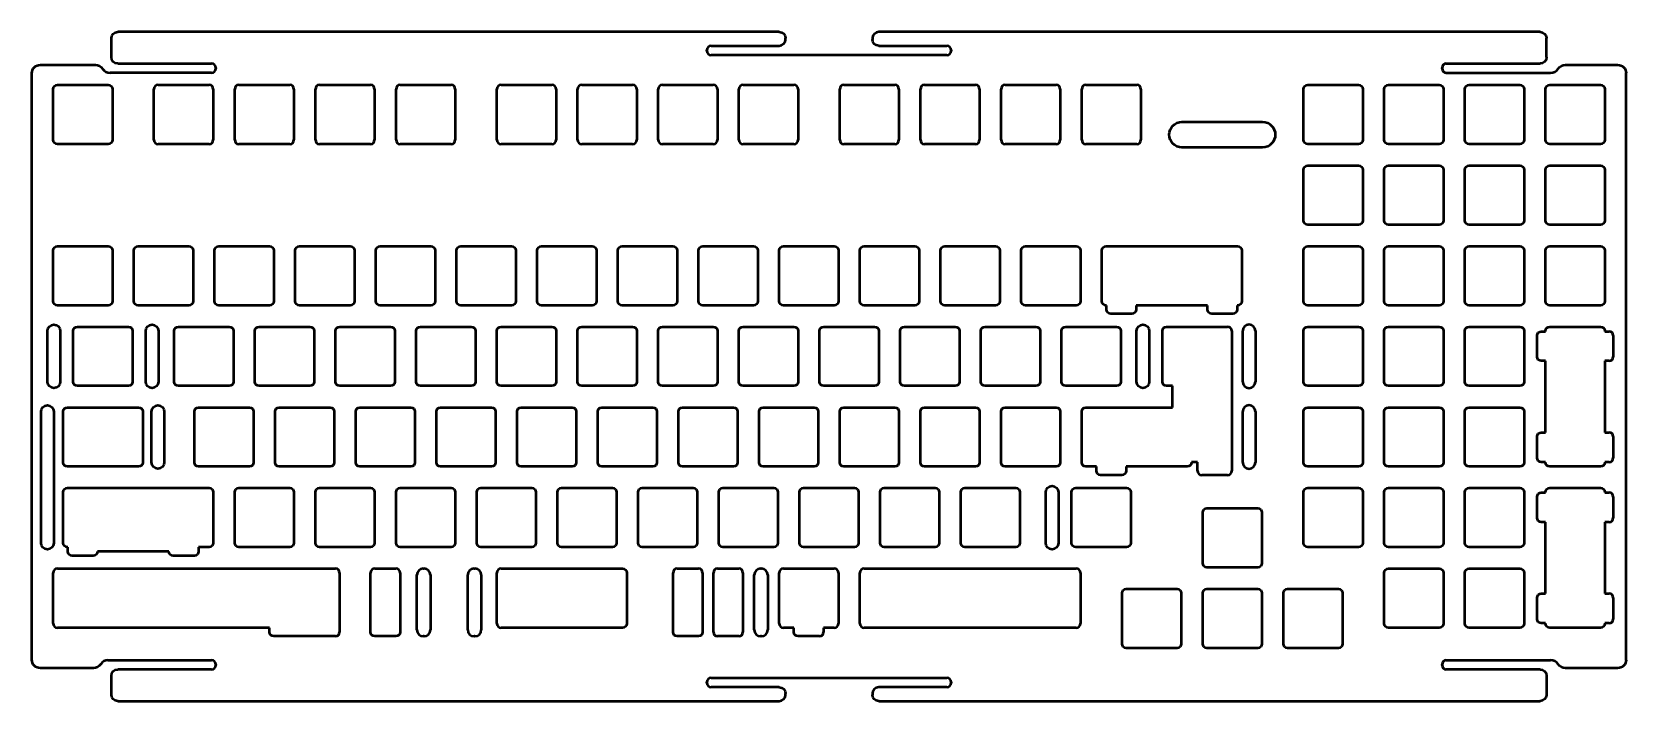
# Model space of a CAD drawing. Header units: millimetres. Extents: x 31 to 407, y 106 to 264.
import ezdxf

# ---------------------------------------------------------------- set-up
doc = ezdxf.new("R2010")
doc.units = ezdxf.units.MM
doc.header["$LTSCALE"] = 0.75
doc.layers.add('Visible', color=7, linetype='Continuous', lineweight=50)

msp = doc.modelspace()

# ---------------------------------------------------------------- linework, layer by layer
at = {"layer": 'Visible'}
for p, q in [((207.173928, 263.944979), (50.973677, 263.944979)), ((386.876935, 263.944979), (230.698519, 263.944979)), ((49.473677, 257.949979), (49.473677, 262.444979)), ((191.102256, 260.649941), (207.173928, 260.649941)), ((208.673928, 262.149941), (208.673928, 262.444979)), ((229.198519, 262.444979), (229.198519, 262.149941)), ((230.698519, 260.649941), (246.749764, 260.649941)), ((388.376935, 257.949979), (388.376935, 262.444979)), ((32.698412, 256.151921), (45.705782, 256.151921)), ((50.973677, 256.449979), (73.135112, 256.449979)), ((190.102256, 259.450013), (190.102256, 259.649941)), ((246.749764, 258.450013), (191.102256, 258.450013)), ((247.749764, 259.649941), (247.749764, 259.450013)), ((364.715908, 256.449979), (386.876935, 256.449979)), ((392.83531, 256.151921), (405.173436, 256.151921)), ((30.698412, 115.599952), (30.698412, 254.151921)), ((73.135112, 254.249979), (49.205041, 254.249979)), ((74.135112, 255.449979), (74.135112, 255.249979)), ((363.715908, 255.249979), (363.715908, 255.449979)), ((364.715908, 254.249979), (389.336052, 254.249979)), ((407.173436, 115.599952), (407.173436, 254.151921)), ((35.723086, 238.419975), (35.723086, 250.419975)), ((36.723086, 251.419975), (48.723086, 251.419975)), ((49.723086, 250.419975), (49.723086, 238.419975)), ((59.535586, 238.419975), (59.535586, 250.419975)), ((60.535586, 251.419975), (72.535586, 251.419975)), ((73.535586, 250.419975), (73.535586, 238.419975)), ((78.585586, 238.419975), (78.585586, 250.419975)), ((79.585586, 251.419975), (91.585586, 251.419975)), ((92.585586, 250.419975), (92.585586, 238.419975)), ((97.635586, 238.419975), (97.635586, 250.419975)), ((98.635586, 251.419975), (110.635586, 251.419975)), ((111.635586, 250.419975), (111.635586, 238.419975)), ((116.685586, 238.419975), (116.685586, 250.419975)), ((117.685586, 251.419975), (129.685586, 251.419975)), ((130.685586, 250.419975), (130.685586, 238.419975)), ((140.498086, 238.419975), (140.498086, 250.419975)), ((141.498086, 251.419975), (153.498086, 251.419975)), ((154.498086, 250.419975), (154.498086, 238.419975)), ((159.548086, 238.419975), (159.548086, 250.419975)), ((160.548086, 251.419975), (172.548086, 251.419975)), ((173.548086, 250.419975), (173.548086, 238.419975)), ((178.598086, 238.419975), (178.598086, 250.419975)), ((179.598086, 251.419975), (191.598086, 251.419975)), ((192.598086, 250.419975), (192.598086, 238.419975)), ((197.648086, 238.419975), (197.648086, 250.419975)), ((198.648086, 251.419975), (210.648086, 251.419975)), ((211.648086, 250.419975), (211.648086, 238.419975)), ((221.460586, 238.419975), (221.460586, 250.419975)), ((222.460586, 251.419975), (234.460586, 251.419975)), ((235.460586, 250.419975), (235.460586, 238.419975)), ((240.510586, 238.419975), (240.510586, 250.419975)), ((241.510586, 251.419975), (253.510586, 251.419975)), ((254.510586, 250.419975), (254.510586, 238.419975)), ((259.560586, 238.419975), (259.560586, 250.419975)), ((260.560586, 251.419975), (272.560586, 251.419975)), ((273.560586, 250.419975), (273.560586, 238.419975)), ((278.610586, 238.419975), (278.610586, 250.419975)), ((279.610586, 251.419975), (291.610586, 251.419975)), ((292.610586, 250.419975), (292.610586, 238.419975)), ((330.998086, 238.419975), (330.998086, 250.419975)), ((331.998086, 251.419975), (343.998086, 251.419975)), ((344.998086, 250.419975), (344.998086, 238.419975)), ((350.048086, 238.419975), (350.048086, 250.419975)), ((351.048086, 251.419975), (363.048086, 251.419975)), ((364.048086, 250.419975), (364.048086, 238.419975)), ((369.098086, 238.419975), (369.098086, 250.419975)), ((370.098086, 251.419975), (382.098086, 251.419975)), ((383.098086, 250.419975), (383.098086, 238.419975)), ((388.148086, 238.419975), (388.148086, 250.419975)), ((389.148086, 251.419975), (401.148086, 251.419975)), ((402.148086, 250.419975), (402.148086, 238.419975)), ((302.279586, 242.657375), (321.329586, 242.657375)), ((48.723086, 237.419975), (36.723086, 237.419975)), ((72.535586, 237.419975), (60.535586, 237.419975)), ((91.585586, 237.419975), (79.585586, 237.419975)), ((110.635586, 237.419975), (98.635586, 237.419975)), ((129.685586, 237.419975), (117.685586, 237.419975)), ((153.498086, 237.419975), (141.498086, 237.419975)), ((172.548086, 237.419975), (160.548086, 237.419975)), ((191.598086, 237.419975), (179.598086, 237.419975)), ((210.648086, 237.419975), (198.648086, 237.419975)), ((234.460586, 237.419975), (222.460586, 237.419975)), ((253.510586, 237.419975), (241.510586, 237.419975)), ((272.560586, 237.419975), (260.560586, 237.419975)), ((291.610586, 237.419975), (279.610586, 237.419975)), ((343.998086, 237.419975), (331.998086, 237.419975)), ((363.048086, 237.419975), (351.048086, 237.419975)), ((382.098086, 237.419975), (370.098086, 237.419975)), ((401.148086, 237.419975), (389.148086, 237.419975)), ((321.329586, 236.657375), (302.279586, 236.657375)), ((330.998086, 219.369975), (330.998086, 231.369975)), ((331.998086, 232.369975), (343.998086, 232.369975)), ((344.998086, 231.369975), (344.998086, 219.369975)), ((350.048086, 219.369975), (350.048086, 231.369975)), ((351.048086, 232.369975), (363.048086, 232.369975)), ((364.048086, 231.369975), (364.048086, 219.369975)), ((369.098086, 219.369975), (369.098086, 231.369975)), ((370.098086, 232.369975), (382.098086, 232.369975)), ((383.098086, 231.369975), (383.098086, 219.369975)), ((388.148086, 219.369975), (388.148086, 231.369975)), ((389.148086, 232.369975), (401.148086, 232.369975)), ((402.148086, 231.369975), (402.148086, 219.369975)), ((343.998086, 218.369975), (331.998086, 218.369975)), ((363.048086, 218.369975), (351.048086, 218.369975)), ((382.098086, 218.369975), (370.098086, 218.369975)), ((401.148086, 218.369975), (389.148086, 218.369975)), ((35.723086, 200.319975), (35.723086, 212.319975)), ((36.723086, 213.319975), (48.723086, 213.319975)), ((49.723086, 212.319975), (49.723086, 200.319975)), ((54.773086, 200.319975), (54.773086, 212.319975)), ((55.773086, 213.319975), (67.773086, 213.319975)), ((68.773086, 212.319975), (68.773086, 200.319975)), ((73.823086, 200.319975), (73.823086, 212.319975)), ((74.823086, 213.319975), (86.823086, 213.319975)), ((87.823086, 212.319975), (87.823086, 200.319975)), ((92.873086, 200.319975), (92.873086, 212.319975)), ((93.873086, 213.319975), (105.873086, 213.319975)), ((106.873086, 212.319975), (106.873086, 200.319975)), ((111.923086, 200.319975), (111.923086, 212.319975)), ((112.923086, 213.319975), (124.923086, 213.319975)), ((125.923086, 212.319975), (125.923086, 200.319975)), ((130.973086, 200.319975), (130.973086, 212.319975)), ((131.973086, 213.319975), (143.973086, 213.319975)), ((144.973086, 212.319975), (144.973086, 200.319975)), ((150.023086, 200.319975), (150.023086, 212.319975)), ((151.023086, 213.319975), (163.023086, 213.319975)), ((164.023086, 212.319975), (164.023086, 200.319975)), ((169.073086, 200.319975), (169.073086, 212.319975)), ((170.073086, 213.319975), (182.073086, 213.319975)), ((183.073086, 212.319975), (183.073086, 200.319975)), ((188.123086, 200.319975), (188.123086, 212.319975)), ((189.123086, 213.319975), (201.123086, 213.319975)), ((202.123086, 212.319975), (202.123086, 200.319975)), ((207.173086, 200.319975), (207.173086, 212.319975)), ((208.173086, 213.319975), (220.173086, 213.319975)), ((221.173086, 212.319975), (221.173086, 200.319975)), ((226.223086, 200.319975), (226.223086, 212.319975)), ((227.223086, 213.319975), (239.223086, 213.319975)), ((240.223086, 212.319975), (240.223086, 200.319975)), ((245.273086, 200.319975), (245.273086, 212.319975)), ((246.273086, 213.319975), (258.273086, 213.319975)), ((259.273086, 212.319975), (259.273086, 200.319975)), ((264.323086, 200.319975), (264.323086, 212.319975)), ((265.323086, 213.319975), (277.323086, 213.319975)), ((278.323086, 212.319975), (278.323086, 200.319975)), ((283.373086, 200.319975), (283.373086, 212.319975)), ((284.373086, 213.319975), (315.423086, 213.319975)), ((316.423086, 212.319975), (316.423086, 200.319975)), ((330.998086, 200.319975), (330.998086, 212.319975)), ((331.998086, 213.319975), (343.998086, 213.319975)), ((344.998086, 212.319975), (344.998086, 200.319975)), ((350.048086, 200.319975), (350.048086, 212.319975)), ((351.048086, 213.319975), (363.048086, 213.319975)), ((364.048086, 212.319975), (364.048086, 200.319975)), ((369.098086, 200.319975), (369.098086, 212.319975)), ((370.098086, 213.319975), (382.098086, 213.319975)), ((383.098086, 212.319975), (383.098086, 200.319975)), ((388.148086, 200.319975), (388.148086, 212.319975)), ((389.148086, 213.319975), (401.148086, 213.319975)), ((402.148086, 212.319975), (402.148086, 200.319975)), ((48.723086, 199.319975), (36.723086, 199.319975)), ((67.773086, 199.319975), (55.773086, 199.319975)), ((86.823086, 199.319975), (74.823086, 199.319975)), ((105.873086, 199.319975), (93.873086, 199.319975)), ((124.923086, 199.319975), (112.923086, 199.319975)), ((143.973086, 199.319975), (131.973086, 199.319975)), ((163.023086, 199.319975), (151.023086, 199.319975)), ((182.073086, 199.319975), (170.073086, 199.319975)), ((201.123086, 199.319975), (189.123086, 199.319975)), ((220.173086, 199.319975), (208.173086, 199.319975)), ((239.223086, 199.319975), (227.223086, 199.319975)), ((258.273086, 199.319975), (246.273086, 199.319975)), ((277.323086, 199.319975), (265.323086, 199.319975)), ((284.460086, 199.319975), (284.373086, 199.319975)), ((284.460086, 198.319975), (284.460086, 199.319975)), ((290.460086, 197.319975), (285.460086, 197.319975)), ((291.460086, 199.319975), (291.460086, 198.319975)), ((308.336086, 199.319975), (291.460086, 199.319975)), ((308.336086, 198.319975), (308.336086, 199.319975)), ((314.336086, 197.319975), (309.336086, 197.319975)), ((315.423086, 199.319975), (315.336086, 199.319975)), ((315.336086, 199.319975), (315.336086, 198.319975)), ((343.998086, 199.319975), (331.998086, 199.319975)), ((363.048086, 199.319975), (351.048086, 199.319975)), ((382.098086, 199.319975), (370.098086, 199.319975)), ((401.148086, 199.319975), (389.148086, 199.319975)), ((34.385586, 181.269975), (34.385586, 193.269975)), ((37.385586, 193.269975), (37.385586, 181.269975)), ((40.485586, 181.269975), (40.485586, 193.269975)), ((41.485586, 194.269975), (53.485586, 194.269975)), ((54.485586, 193.269975), (54.485586, 181.269975)), ((57.585586, 181.269975), (57.585586, 193.269975)), ((60.585586, 193.269975), (60.585586, 181.269975)), ((64.298086, 181.269975), (64.298086, 193.269975)), ((65.298086, 194.269975), (77.298086, 194.269975)), ((78.298086, 193.269975), (78.298086, 181.269975)), ((83.348086, 181.269975), (83.348086, 193.269975)), ((84.348086, 194.269975), (96.348086, 194.269975)), ((97.348086, 193.269975), (97.348086, 181.269975)), ((102.398086, 181.269975), (102.398086, 193.269975)), ((103.398086, 194.269975), (115.398086, 194.269975)), ((116.398086, 193.269975), (116.398086, 181.269975)), ((121.448086, 181.269975), (121.448086, 193.269975)), ((122.448086, 194.269975), (134.448086, 194.269975)), ((135.448086, 193.269975), (135.448086, 181.269975)), ((140.498086, 181.269975), (140.498086, 193.269975)), ((141.498086, 194.269975), (153.498086, 194.269975)), ((154.498086, 193.269975), (154.498086, 181.269975)), ((159.548086, 181.269975), (159.548086, 193.269975)), ((160.548086, 194.269975), (172.548086, 194.269975)), ((173.548086, 193.269975), (173.548086, 181.269975)), ((178.598086, 181.269975), (178.598086, 193.269975)), ((179.598086, 194.269975), (191.598086, 194.269975)), ((192.598086, 193.269975), (192.598086, 181.269975)), ((197.648086, 181.269975), (197.648086, 193.269975)), ((198.648086, 194.269975), (210.648086, 194.269975)), ((211.648086, 193.269975), (211.648086, 181.269975)), ((216.698086, 181.269975), (216.698086, 193.269975)), ((217.698086, 194.269975), (229.698086, 194.269975)), ((230.698086, 193.269975), (230.698086, 181.269975)), ((235.748086, 181.269975), (235.748086, 193.269975)), ((236.748086, 194.269975), (248.748086, 194.269975)), ((249.748086, 193.269975), (249.748086, 181.269975)), ((254.798086, 181.269975), (254.798086, 193.269975)), ((255.798086, 194.269975), (267.798086, 194.269975)), ((268.798086, 193.269975), (268.798086, 181.269975)), ((273.848086, 181.269975), (273.848086, 193.269975)), ((274.848086, 194.269975), (286.848086, 194.269975)), ((287.848086, 193.269975), (287.848086, 181.269975)), ((291.560586, 181.269975), (291.560586, 193.269975)), ((294.560586, 193.269975), (294.560586, 181.269975)), ((297.660586, 181.269975), (297.660586, 193.269975)), ((298.660586, 194.269975), (313.041836, 194.269975)), ((314.041836, 193.269975), (314.041836, 160.219975)), ((316.648586, 181.269975), (316.648586, 193.269975)), ((319.648586, 193.269975), (319.648586, 181.269975)), ((330.998086, 181.269975), (330.998086, 193.269975)), ((331.998086, 194.269975), (343.998086, 194.269975)), ((344.998086, 193.269975), (344.998086, 181.269975)), ((350.048086, 181.269975), (350.048086, 193.269975)), ((351.048086, 194.269975), (363.048086, 194.269975)), ((364.048086, 193.269975), (364.048086, 181.269975)), ((369.098086, 181.269975), (369.098086, 193.269975)), ((370.098086, 194.269975), (382.098086, 194.269975)), ((383.098086, 193.269975), (383.098086, 181.269975)), ((386.148086, 187.182975), (386.148086, 192.182975)), ((387.148086, 193.182975), (388.148086, 193.182975)), ((388.148086, 193.182975), (388.148086, 193.269975)), ((389.148086, 194.269975), (401.148086, 194.269975)), ((402.148086, 193.269975), (402.148086, 193.182975)), ((402.148086, 193.182975), (403.148086, 193.182975)), ((404.148086, 192.182975), (404.148086, 187.182975)), ((388.148086, 186.182975), (387.148086, 186.182975)), ((388.148086, 169.306975), (388.148086, 186.182975)), ((403.148086, 186.182975), (402.148086, 186.182975)), ((402.148086, 186.182975), (402.148086, 169.306989)), ((53.485586, 180.269975), (41.485586, 180.269975)), ((77.298086, 180.269975), (65.298086, 180.269975)), ((96.348086, 180.269975), (84.348086, 180.269975)), ((115.398086, 180.269975), (103.398086, 180.269975)), ((134.448086, 180.269975), (122.448086, 180.269975)), ((153.498086, 180.269975), (141.498086, 180.269975)), ((172.548086, 180.269975), (160.548086, 180.269975)), ((191.598086, 180.269975), (179.598086, 180.269975)), ((210.648086, 180.269975), (198.648086, 180.269975)), ((229.698086, 180.269975), (217.698086, 180.269975)), ((248.748086, 180.269975), (236.748086, 180.269975)), ((267.798086, 180.269975), (255.798086, 180.269975)), ((286.848086, 180.269975), (274.848086, 180.269975)), ((300.041836, 180.269975), (298.660586, 180.269975)), ((300.041836, 175.219979), (300.041836, 180.269975)), ((343.998086, 180.269975), (331.998086, 180.269975)), ((363.048086, 180.269975), (351.048086, 180.269975)), ((382.098086, 180.269975), (370.098086, 180.269975)), ((32.879336, 143.169975), (32.879336, 174.219975)), ((35.879336, 174.219975), (35.879336, 143.169975)), ((38.104336, 162.219975), (38.104336, 174.219975)), ((39.104336, 175.219975), (55.866836, 175.219975)), ((56.866836, 174.219975), (56.866836, 162.219975)), ((58.966836, 162.219975), (58.966836, 174.219975)), ((61.966836, 174.219975), (61.966836, 162.219975)), ((69.060586, 162.219975), (69.060586, 174.219975)), ((70.060586, 175.219975), (82.060586, 175.219975)), ((83.060586, 174.219975), (83.060586, 162.219975)), ((88.110586, 162.219975), (88.110586, 174.219975)), ((89.110586, 175.219975), (101.110586, 175.219975)), ((102.110586, 174.219975), (102.110586, 162.219975)), ((107.160586, 162.219975), (107.160586, 174.219975)), ((108.160586, 175.219975), (120.160586, 175.219975)), ((121.160586, 174.219975), (121.160586, 162.219975)), ((126.210586, 162.219975), (126.210586, 174.219975)), ((127.210586, 175.219975), (139.210586, 175.219975)), ((140.210586, 174.219975), (140.210586, 162.219975)), ((145.260586, 162.219975), (145.260586, 174.219975)), ((146.260586, 175.219975), (158.260586, 175.219975)), ((159.260586, 174.219975), (159.260586, 162.219975)), ((164.310586, 162.219975), (164.310586, 174.219975)), ((165.310586, 175.219975), (177.310586, 175.219975)), ((178.310586, 174.219975), (178.310586, 162.219975)), ((183.360586, 162.219975), (183.360586, 174.219975)), ((184.360586, 175.219975), (196.360586, 175.219975)), ((197.360586, 174.219975), (197.360586, 162.219975)), ((202.410586, 162.219975), (202.410586, 174.219975)), ((203.410586, 175.219975), (215.410586, 175.219975)), ((216.410586, 174.219975), (216.410586, 162.219975)), ((221.460586, 162.219975), (221.460586, 174.219975)), ((222.460586, 175.219975), (234.460586, 175.219975)), ((235.460586, 174.219975), (235.460586, 162.219975)), ((240.510586, 162.219975), (240.510586, 174.219975)), ((241.510586, 175.219975), (253.510586, 175.219975)), ((254.510586, 174.219975), (254.510586, 162.219975)), ((259.560586, 162.219975), (259.560586, 174.219975)), ((260.560586, 175.219975), (272.560586, 175.219975)), ((273.560586, 174.219975), (273.560586, 162.219975)), ((278.610586, 162.219975), (278.610586, 174.219975)), ((279.610586, 175.219979), (300.041836, 175.219979)), ((316.648836, 162.219975), (316.648836, 174.219975)), ((319.648836, 174.219975), (319.648836, 162.219975)), ((330.998086, 162.219975), (330.998086, 174.219975)), ((331.998086, 175.219975), (343.998086, 175.219975)), ((344.998086, 174.219975), (344.998086, 162.219975)), ((350.048086, 162.219975), (350.048086, 174.219975)), ((351.048086, 175.219975), (363.048086, 175.219975)), ((364.048086, 174.219975), (364.048086, 162.219975)), ((369.098086, 162.219975), (369.098086, 174.219975)), ((370.098086, 175.219975), (382.098086, 175.219975)), ((383.098086, 174.219975), (383.098086, 162.219975)), ((386.148086, 163.306975), (386.148086, 168.306975)), ((387.148086, 169.306975), (388.148086, 169.306975)), ((402.148086, 169.306989), (403.148086, 169.306989)), ((404.148086, 168.306989), (404.148086, 163.306975)), ((305.954836, 162.306975), (304.516836, 162.306975)), ((304.516836, 162.306975), (304.516836, 162.219975)), ((305.954836, 160.219975), (305.954836, 162.306975)), ((388.148086, 162.306975), (387.148086, 162.306975)), ((388.148086, 162.219975), (388.148086, 162.306975)), ((403.148086, 162.306975), (402.148086, 162.306975)), ((402.148086, 162.306975), (402.148086, 162.219975)), ((55.866836, 161.219975), (39.104336, 161.219975)), ((82.060586, 161.219975), (70.060586, 161.219975)), ((101.110586, 161.219975), (89.110586, 161.219975)), ((120.160586, 161.219975), (108.160586, 161.219975)), ((139.210586, 161.219975), (127.210586, 161.219975)), ((158.260586, 161.219975), (146.260586, 161.219975)), ((177.310586, 161.219975), (165.310586, 161.219975)), ((196.360586, 161.219975), (184.360586, 161.219975)), ((215.410586, 161.219975), (203.410586, 161.219975)), ((234.460586, 161.219975), (222.460586, 161.219975)), ((253.510586, 161.219975), (241.510586, 161.219975)), ((272.560586, 161.219975), (260.560586, 161.219975)), ((282.078836, 161.219975), (279.610586, 161.219975)), ((282.078836, 160.219975), (282.078836, 161.219975)), ((288.078836, 159.219975), (283.078836, 159.219975)), ((289.078836, 161.219975), (289.078836, 160.219975)), ((303.516836, 161.219975), (289.078836, 161.219975)), ((313.041836, 159.219975), (306.954836, 159.219975)), ((343.998086, 161.219975), (331.998086, 161.219975)), ((363.048086, 161.219975), (351.048086, 161.219975)), ((382.098086, 161.219975), (370.098086, 161.219975)), ((401.148086, 161.219975), (389.148086, 161.219975)), ((38.104336, 143.169975), (38.104336, 155.169975)), ((39.104336, 156.169975), (72.535586, 156.169975)), ((73.535586, 155.169975), (73.535586, 143.169975)), ((78.585586, 143.169975), (78.585586, 155.169975)), ((79.585586, 156.169975), (91.585586, 156.169975)), ((92.585586, 155.169975), (92.585586, 143.169975)), ((97.635586, 143.169975), (97.635586, 155.169975)), ((98.635586, 156.169975), (110.635586, 156.169975)), ((111.635586, 155.169975), (111.635586, 143.169975)), ((116.685586, 143.169975), (116.685586, 155.169975)), ((117.685586, 156.169975), (129.685586, 156.169975)), ((130.685586, 155.169975), (130.685586, 143.169975)), ((135.735586, 143.169975), (135.735586, 155.169975)), ((136.735586, 156.169975), (148.735586, 156.169975)), ((149.735586, 155.169975), (149.735586, 143.169975)), ((154.785586, 143.169975), (154.785586, 155.169975)), ((155.785586, 156.169975), (167.785586, 156.169975)), ((168.785586, 155.169975), (168.785586, 143.169975)), ((173.835586, 143.169975), (173.835586, 155.169975)), ((174.835586, 156.169975), (186.835586, 156.169975)), ((187.835586, 155.169975), (187.835586, 143.169975)), ((192.885586, 143.169975), (192.885586, 155.169975)), ((193.885586, 156.169975), (205.885586, 156.169975)), ((206.885586, 155.169975), (206.885586, 143.169975)), ((211.935586, 143.169975), (211.935586, 155.169975)), ((212.935586, 156.169975), (224.935586, 156.169975)), ((225.935586, 155.169975), (225.935586, 143.169975)), ((230.985586, 143.169975), (230.985586, 155.169975)), ((231.985586, 156.169975), (243.985586, 156.169975)), ((244.985586, 155.169975), (244.985586, 143.169975)), ((250.035586, 143.169975), (250.035586, 155.169975)), ((251.035586, 156.169975), (263.035586, 156.169975)), ((264.035586, 155.169975), (264.035586, 143.169975)), ((270.129336, 143.169975), (270.129336, 155.169975)), ((273.129336, 155.169975), (273.129336, 143.169975)), ((276.229336, 143.169975), (276.229336, 155.169975)), ((277.229336, 156.169975), (289.229336, 156.169975)), ((290.229336, 155.169975), (290.229336, 143.169975)), ((330.998086, 143.169975), (330.998086, 155.169975)), ((331.998086, 156.169975), (343.998086, 156.169975)), ((344.998086, 155.169975), (344.998086, 143.169975)), ((350.048086, 143.169975), (350.048086, 155.169975)), ((351.048086, 156.169975), (363.048086, 156.169975)), ((364.048086, 155.169975), (364.048086, 143.169975)), ((369.098086, 143.169975), (369.098086, 155.169975)), ((370.098086, 156.169975), (382.098086, 156.169975)), ((383.098086, 155.169975), (383.098086, 143.169975)), ((387.148086, 155.082975), (388.148086, 155.082975)), ((388.148086, 155.082975), (388.148086, 155.169975)), ((389.148086, 156.169975), (401.148086, 156.169975)), ((402.148086, 155.169975), (402.148086, 155.082975)), ((402.148086, 155.082975), (403.148086, 155.082975)), ((308.185586, 151.407475), (320.185586, 151.407475)), ((386.148086, 149.082975), (386.148086, 154.082975)), ((404.148086, 154.082975), (404.148086, 149.082975)), ((307.185586, 138.407475), (307.185586, 150.407475)), ((321.185586, 150.407475), (321.185586, 138.407475)), ((388.148086, 148.082975), (387.148086, 148.082975)), ((388.148086, 131.206975), (388.148086, 148.082975)), ((403.148086, 148.082975), (402.148086, 148.082975)), ((402.148086, 148.082975), (402.148086, 131.206975)), ((39.191336, 142.169975), (39.104336, 142.169975)), ((39.191336, 141.169975), (39.191336, 142.169975)), ((45.191336, 140.169975), (40.191336, 140.169975)), ((63.067336, 141.169975), (46.191336, 141.169975)), ((69.067336, 140.169975), (64.067336, 140.169975)), ((72.535586, 142.169975), (70.067336, 142.169975)), ((70.067336, 142.169975), (70.067336, 141.169975)), ((91.585586, 142.169975), (79.585586, 142.169975)), ((110.635586, 142.169975), (98.635586, 142.169975)), ((129.685586, 142.169975), (117.685586, 142.169975)), ((148.735586, 142.169975), (136.735586, 142.169975)), ((167.785586, 142.169975), (155.785586, 142.169975)), ((186.835586, 142.169975), (174.835586, 142.169975)), ((205.885586, 142.169975), (193.885586, 142.169975)), ((224.935586, 142.169975), (212.935586, 142.169975)), ((243.985586, 142.169975), (231.985586, 142.169975)), ((263.035586, 142.169975), (251.035586, 142.169975)), ((289.229336, 142.169975), (277.229336, 142.169975)), ((343.998086, 142.169975), (331.998086, 142.169975)), ((363.048086, 142.169975), (351.048086, 142.169975)), ((382.098086, 142.169975), (370.098086, 142.169975)), ((35.723086, 124.119975), (35.723086, 136.119975)), ((36.723086, 137.119975), (102.373086, 137.119975)), ((103.373086, 136.119975), (103.373086, 122.119975)), ((110.666836, 122.119975), (110.666836, 136.119955)), ((111.666836, 137.119955), (116.666836, 137.119955)), ((117.666836, 136.119955), (117.666836, 122.119975)), ((121.629529, 122.619992), (121.629529, 135.620012)), ((123.129529, 137.120012), (123.329529, 137.120012)), ((124.829529, 135.620012), (124.829529, 122.619992)), ((133.629529, 122.619992), (133.629529, 135.620012)), ((135.129529, 137.120012), (135.329529, 137.120012)), ((136.829529, 135.620012), (136.829529, 122.619992)), ((140.498086, 124.119975), (140.498086, 136.119975)), ((141.498086, 137.119975), (170.166836, 137.119975)), ((171.166836, 136.119975), (171.166836, 124.119975)), ((182.098086, 122.119975), (182.098086, 136.119975)), ((183.098086, 137.119975), (188.098086, 137.119975)), ((189.098086, 136.119975), (189.098086, 122.119975)), ((191.622586, 122.119975), (191.622586, 136.119955)), ((192.622586, 137.119955), (197.622586, 137.119955)), ((198.622586, 136.119955), (198.622586, 122.119975)), ((201.279529, 122.619992), (201.279529, 135.620012)), ((202.779529, 137.120012), (202.979529, 137.120012)), ((204.479529, 135.620012), (204.479529, 122.619992)), ((207.173086, 124.119975), (207.173086, 136.119975)), ((208.173086, 137.119975), (220.173086, 137.119975)), ((221.173086, 136.119975), (221.173086, 124.119975)), ((226.223086, 124.119975), (226.223086, 136.119975)), ((227.223086, 137.119975), (277.323086, 137.119975)), ((278.323086, 136.119975), (278.323086, 124.119975)), ((320.185586, 137.407475), (308.185586, 137.407475)), ((350.048086, 124.119975), (350.048086, 136.119975)), ((351.048086, 137.119975), (363.048086, 137.119975)), ((364.048086, 136.119975), (364.048086, 124.119975)), ((369.098086, 124.119975), (369.098086, 136.119975)), ((370.098086, 137.119975), (382.098086, 137.119975)), ((383.098086, 136.119975), (383.098086, 124.119975)), ((289.135586, 132.357475), (301.135586, 132.357475)), ((308.185586, 132.357475), (320.185586, 132.357475)), ((327.235586, 132.357475), (339.235586, 132.357475)), ((288.135586, 119.357475), (288.135586, 131.357475)), ((302.135586, 131.357475), (302.135586, 119.357475)), ((307.185586, 119.357475), (307.185586, 131.357475)), ((321.185586, 131.357475), (321.185586, 119.357475)), ((326.235586, 119.357475), (326.235586, 131.357475)), ((340.235586, 131.357475), (340.235586, 119.357475)), ((386.148086, 125.206975), (386.148086, 130.206975)), ((387.148086, 131.206975), (388.148086, 131.206975)), ((402.148086, 131.206975), (403.148086, 131.206975)), ((404.148086, 130.206975), (404.148086, 125.206975)), ((86.848086, 123.119975), (36.723086, 123.119975)), ((86.848086, 122.119975), (86.848086, 123.119975)), ((102.373086, 121.119975), (87.848086, 121.119975)), ((116.666836, 121.119975), (111.666836, 121.119975)), ((123.329529, 121.119992), (123.129529, 121.119992)), ((135.329529, 121.119992), (135.129529, 121.119992)), ((170.166836, 123.119975), (141.498086, 123.119975)), ((188.098086, 121.119975), (183.098086, 121.119975)), ((197.622586, 121.119975), (192.622586, 121.119975)), ((202.979529, 121.119992), (202.779529, 121.119992)), ((210.666836, 123.119975), (208.173086, 123.119975)), ((210.666836, 122.119975), (210.666836, 123.119975)), ((216.673086, 121.119975), (211.666836, 121.119975)), ((220.173086, 123.119975), (217.673086, 123.119975)), ((217.673086, 123.119975), (217.673086, 122.119975)), ((277.323086, 123.119975), (227.223086, 123.119975)), ((363.048086, 123.119975), (351.048086, 123.119975)), ((382.098086, 123.119975), (370.098086, 123.119975)), ((388.148086, 124.206975), (387.148086, 124.206975)), ((388.148086, 124.119975), (388.148086, 124.206975)), ((401.148086, 123.119975), (389.148086, 123.119975)), ((402.148086, 124.206975), (402.148086, 124.119975)), ((403.148086, 124.206975), (402.148086, 124.206975)), ((301.135586, 118.357475), (289.135586, 118.357475)), ((320.185586, 118.357475), (308.185586, 118.357475)), ((339.235586, 118.357475), (327.235586, 118.357475)), ((45.241047, 113.599952), (32.698412, 113.599952)), ((48.646658, 115.501902), (73.135131, 115.501902)), ((73.135131, 113.301902), (50.973696, 113.301902)), ((74.135131, 114.501902), (74.135131, 114.301902)), ((363.715927, 114.301902), (363.715927, 114.501902)), ((364.715927, 115.501902), (389.335964, 115.501902)), ((386.876954, 113.301902), (364.715927, 113.301902)), ((405.173436, 113.599952), (392.835228, 113.599952)), ((49.473696, 107.306902), (49.473696, 111.801902)), ((190.102275, 110.10194), (190.102275, 110.301868)), ((191.102275, 111.301868), (246.749783, 111.301868)), ((247.749783, 110.301868), (247.749783, 110.10194)), ((388.376954, 111.801902), (388.376954, 107.306902)), ((50.973696, 105.806902), (207.172692, 105.806902)), ((207.172692, 109.10194), (191.102275, 109.10194)), ((208.672692, 107.306902), (208.672692, 107.60194)), ((229.197283, 107.60194), (229.197283, 107.306902)), ((246.749783, 109.10194), (230.697283, 109.10194)), ((230.697283, 105.806902), (386.876954, 105.806902))]:
    msp.add_line(p, q, dxfattribs=at)
at = {"layer": 'Visible', "extrusion": (0, 0, -1)}
for centre, radius, start, end in [((-50.973677, 262.444979), 1.5, 0, 90), ((-207.173928, 262.444979), 1.5, 90, 180), ((-386.876935, 262.444979), 1.5, 90, 180), ((-230.698519, 262.149941), 1.5, 270, 0), ((-32.698412, 254.151921), 2, 0, 90), ((-45.705782, 254.151921), 2, 90, 147.050551), ((-50.973677, 257.949979), 1.5, 270, 0), ((-386.876935, 257.949979), 1.5, 180, 270), ((-392.83531, 254.151921), 2, 32.949448, 90), ((-405.173436, 254.151921), 2, 90, 180), ((-36.723086, 250.419975), 1, 0, 90), ((-48.723086, 250.419975), 1, 90, 180), ((-331.998086, 250.419975), 1, 0, 90), ((-343.998086, 250.419975), 1, 90, 180), ((-351.048086, 250.419975), 1, 0, 90), ((-363.048086, 250.419975), 1, 90, 180), ((-370.098086, 250.419975), 1, 0, 90), ((-382.098086, 250.419975), 1, 90, 180), ((-389.148086, 250.419975), 1, 0, 90), ((-401.148086, 250.419975), 1, 90, 180), ((-302.279586, 239.657375), 3, 270, 90), ((-321.329586, 239.657375), 3, 90, 270), ((-36.723086, 238.419975), 1, 270, 0), ((-48.723086, 238.419975), 1, 180, 270), ((-331.998086, 238.419975), 1, 270, 0), ((-343.998086, 238.419975), 1, 180, 270), ((-351.048086, 238.419975), 1, 270, 0), ((-363.048086, 238.419975), 1, 180, 270), ((-370.098086, 238.419975), 1, 270, 0), ((-382.098086, 238.419975), 1, 180, 270), ((-389.148086, 238.419975), 1, 270, 0), ((-401.148086, 238.419975), 1, 180, 270), ((-331.998086, 231.369975), 1, 0, 90), ((-343.998086, 231.369975), 1, 90, 180), ((-351.048086, 231.369975), 1, 0, 90), ((-363.048086, 231.369975), 1, 90, 180), ((-370.098086, 231.369975), 1, 0, 90), ((-382.098086, 231.369975), 1, 90, 180), ((-389.148086, 231.369975), 1, 0, 90), ((-401.148086, 231.369975), 1, 90, 180), ((-331.998086, 219.369975), 1, 270, 0), ((-343.998086, 219.369975), 1, 180, 270), ((-351.048086, 219.369975), 1, 270, 0), ((-363.048086, 219.369975), 1, 180, 270), ((-370.098086, 219.369975), 1, 270, 0), ((-382.098086, 219.369975), 1, 180, 270), ((-389.148086, 219.369975), 1, 270, 0), ((-401.148086, 219.369975), 1, 180, 270), ((-36.723086, 212.319975), 1, 0, 90), ((-48.723086, 212.319975), 1, 90, 180), ((-55.773086, 212.319975), 1, 0, 90), ((-67.773086, 212.319975), 1, 90, 180), ((-74.823086, 212.319975), 1, 0, 90), ((-86.823086, 212.319975), 1, 90, 180), ((-93.873086, 212.319975), 1, 0, 90), ((-105.873086, 212.319975), 1, 90, 180), ((-112.923086, 212.319975), 1, 0, 90), ((-124.923086, 212.319975), 1, 90, 180), ((-131.973086, 212.319975), 1, 0, 90), ((-143.973086, 212.319975), 1, 90, 180), ((-151.023086, 212.319975), 1, 0, 90), ((-163.023086, 212.319975), 1, 90, 180), ((-170.073086, 212.319975), 1, 0, 90), ((-182.073086, 212.319975), 1, 90, 180), ((-189.123086, 212.319975), 1, 0, 90), ((-201.123086, 212.319975), 1, 90, 180), ((-208.173086, 212.319975), 1, 0, 90), ((-220.173086, 212.319975), 1, 90, 180), ((-227.223086, 212.319975), 1, 0, 90), ((-239.223086, 212.319975), 1, 90, 180), ((-246.273086, 212.319975), 1, 0, 90), ((-258.273086, 212.319975), 1, 90, 180), ((-265.323086, 212.319975), 1, 0, 90), ((-277.323086, 212.319975), 1, 90, 180), ((-284.373086, 212.319975), 1, 0, 90), ((-315.423086, 212.319975), 1, 90, 180), ((-331.998086, 212.319975), 1, 0, 90), ((-343.998086, 212.319975), 1, 90, 180), ((-351.048086, 212.319975), 1, 0, 90), ((-363.048086, 212.319975), 1, 90, 180), ((-370.098086, 212.319975), 1, 0, 90), ((-382.098086, 212.319975), 1, 90, 180), ((-389.148086, 212.319975), 1, 0, 90), ((-401.148086, 212.319975), 1, 90, 180), ((-36.723086, 200.319975), 1, 270, 0), ((-48.723086, 200.319975), 1, 180, 270), ((-55.773086, 200.319975), 1, 270, 0), ((-67.773086, 200.319975), 1, 180, 270), ((-74.823086, 200.319975), 1, 270, 0), ((-86.823086, 200.319975), 1, 180, 270), ((-93.873086, 200.319975), 1, 270, 0), ((-105.873086, 200.319975), 1, 180, 270), ((-112.923086, 200.319975), 1, 270, 0), ((-124.923086, 200.319975), 1, 180, 270), ((-131.973086, 200.319975), 1, 270, 0), ((-143.973086, 200.319975), 1, 180, 270), ((-151.023086, 200.319975), 1, 270, 0), ((-163.023086, 200.319975), 1, 180, 270), ((-170.073086, 200.319975), 1, 270, 0), ((-182.073086, 200.319975), 1, 180, 270), ((-189.123086, 200.319975), 1, 270, 0), ((-201.123086, 200.319975), 1, 180, 270), ((-208.173086, 200.319975), 1, 270, 0), ((-220.173086, 200.319975), 1, 180, 270), ((-227.223086, 200.319975), 1, 270, 0), ((-239.223086, 200.319975), 1, 180, 270), ((-246.273086, 200.319975), 1, 270, 0), ((-258.273086, 200.319975), 1, 180, 270), ((-265.323086, 200.319975), 1, 270, 0), ((-277.323086, 200.319975), 1, 180, 270), ((-284.373086, 200.319975), 1, 270, 0), ((-315.423086, 200.319975), 1, 180, 270), ((-331.998086, 200.319975), 1, 270, 0), ((-343.998086, 200.319975), 1, 180, 270), ((-351.048086, 200.319975), 1, 270, 0), ((-363.048086, 200.319975), 1, 180, 270), ((-370.098086, 200.319975), 1, 270, 0), ((-382.098086, 200.319975), 1, 180, 270), ((-389.148086, 200.319975), 1, 270, 0), ((-401.148086, 200.319975), 1, 180, 270), ((-285.460086, 198.319975), 1, 270, 0), ((-290.460086, 198.319975), 1, 180, 270), ((-309.336086, 198.319975), 1, 270, 0), ((-314.336086, 198.319975), 1, 180, 270), ((-35.885586, 193.269975), 1.5, 0, 180), ((-41.485586, 193.269975), 1, 0, 90), ((-53.485586, 193.269975), 1, 90, 180), ((-59.085586, 193.269975), 1.5, 0, 180), ((-65.298086, 193.269975), 1, 0, 90), ((-77.298086, 193.269975), 1, 90, 180), ((-84.348086, 193.269975), 1, 0, 90), ((-96.348086, 193.269975), 1, 90, 180), ((-103.398086, 193.269975), 1, 0, 90), ((-115.398086, 193.269975), 1, 90, 180), ((-122.448086, 193.269975), 1, 0, 90), ((-134.448086, 193.269975), 1, 90, 180), ((-141.498086, 193.269975), 1, 0, 90), ((-153.498086, 193.269975), 1, 90, 180), ((-160.548086, 193.269975), 1, 0, 90), ((-172.548086, 193.269975), 1, 90, 180), ((-179.598086, 193.269975), 1, 0, 90), ((-191.598086, 193.269975), 1, 90, 180), ((-198.648086, 193.269975), 1, 0, 90), ((-210.648086, 193.269975), 1, 90, 180), ((-217.698086, 193.269975), 1, 0, 90), ((-229.698086, 193.269975), 1, 90, 180), ((-236.748086, 193.269975), 1, 0, 90), ((-248.748086, 193.269975), 1, 90, 180), ((-255.798086, 193.269975), 1, 0, 90), ((-267.798086, 193.269975), 1, 90, 180), ((-274.848086, 193.269975), 1, 0, 90), ((-286.848086, 193.269975), 1, 90, 180), ((-293.060586, 193.269975), 1.5, 0, 180), ((-298.660586, 193.269975), 1, 0, 90), ((-331.998086, 193.269975), 1, 0, 90), ((-343.998086, 193.269975), 1, 90, 180), ((-351.048086, 193.269975), 1, 0, 90), ((-363.048086, 193.269975), 1, 90, 180), ((-370.098086, 193.269975), 1, 0, 90), ((-382.098086, 193.269975), 1, 90, 180), ((-387.148086, 192.182975), 1, 0, 90), ((-389.148086, 193.269975), 1, 0, 90), ((-401.148086, 193.269975), 1, 90, 180), ((-387.148086, 187.182975), 1, 270, 0), ((-35.885586, 181.269975), 1.5, 180, 0), ((-41.485586, 181.269975), 1, 270, 0), ((-53.485586, 181.269975), 1, 180, 270), ((-59.085586, 181.269975), 1.5, 180, 0), ((-65.298086, 181.269975), 1, 270, 0), ((-77.298086, 181.269975), 1, 180, 270), ((-84.348086, 181.269975), 1, 270, 0), ((-96.348086, 181.269975), 1, 180, 270), ((-103.398086, 181.269975), 1, 270, 0), ((-115.398086, 181.269975), 1, 180, 270), ((-122.448086, 181.269975), 1, 270, 0), ((-134.448086, 181.269975), 1, 180, 270), ((-141.498086, 181.269975), 1, 270, 0), ((-153.498086, 181.269975), 1, 180, 270), ((-160.548086, 181.269975), 1, 270, 0), ((-172.548086, 181.269975), 1, 180, 270), ((-179.598086, 181.269975), 1, 270, 0), ((-191.598086, 181.269975), 1, 180, 270), ((-198.648086, 181.269975), 1, 270, 0), ((-210.648086, 181.269975), 1, 180, 270), ((-217.698086, 181.269975), 1, 270, 0), ((-229.698086, 181.269975), 1, 180, 270), ((-236.748086, 181.269975), 1, 270, 0), ((-248.748086, 181.269975), 1, 180, 270), ((-255.798086, 181.269975), 1, 270, 0), ((-267.798086, 181.269975), 1, 180, 270), ((-274.848086, 181.269975), 1, 270, 0), ((-286.848086, 181.269975), 1, 180, 270), ((-293.060586, 181.269975), 1.5, 180, 0), ((-298.660586, 181.269975), 1, 270, 0), ((-331.998086, 181.269975), 1, 270, 0), ((-343.998086, 181.269975), 1, 180, 270), ((-351.048086, 181.269975), 1, 270, 0), ((-363.048086, 181.269975), 1, 180, 270), ((-370.098086, 181.269975), 1, 270, 0), ((-382.098086, 181.269975), 1, 180, 270), ((-34.379336, 174.219975), 1.5, 0, 180), ((-39.104336, 174.219975), 1, 0, 90), ((-55.866836, 174.219975), 1, 90, 180), ((-60.466836, 174.219975), 1.5, 0, 180), ((-70.060586, 174.219975), 1, 0, 90), ((-82.060586, 174.219975), 1, 90, 180), ((-89.110586, 174.219975), 1, 0, 90), ((-101.110586, 174.219975), 1, 90, 180), ((-108.160586, 174.219975), 1, 0, 90), ((-120.160586, 174.219975), 1, 90, 180), ((-127.210586, 174.219975), 1, 0, 90), ((-139.210586, 174.219975), 1, 90, 180), ((-146.260586, 174.219975), 1, 0, 90), ((-158.260586, 174.219975), 1, 90, 180), ((-165.310586, 174.219975), 1, 0, 90), ((-177.310586, 174.219975), 1, 90, 180), ((-184.360586, 174.219975), 1, 0, 90), ((-196.360586, 174.219975), 1, 90, 180), ((-203.410586, 174.219975), 1, 0, 90), ((-215.410586, 174.219975), 1, 90, 180), ((-222.460586, 174.219975), 1, 0, 90), ((-234.460586, 174.219975), 1, 90, 180), ((-241.510586, 174.219975), 1, 0, 90), ((-253.510586, 174.219975), 1, 90, 180), ((-260.560586, 174.219975), 1, 0, 90), ((-272.560586, 174.219975), 1, 90, 180), ((-279.610586, 174.219975), 1, 0, 90), ((-331.998086, 174.219975), 1, 0, 90), ((-343.998086, 174.219975), 1, 90, 180), ((-351.048086, 174.219975), 1, 0, 90), ((-363.048086, 174.219975), 1, 90, 180), ((-370.098086, 174.219975), 1, 0, 90), ((-382.098086, 174.219975), 1, 90, 180), ((-387.148086, 168.306975), 1, 0, 90), ((-39.104336, 162.219975), 1, 270, 0), ((-55.866836, 162.219975), 1, 180, 270), ((-60.466836, 162.219975), 1.5, 180, 0), ((-70.060586, 162.219975), 1, 270, 0), ((-82.060586, 162.219975), 1, 180, 270), ((-89.110586, 162.219975), 1, 270, 0), ((-101.110586, 162.219975), 1, 180, 270), ((-108.160586, 162.219975), 1, 270, 0), ((-120.160586, 162.219975), 1, 180, 270), ((-127.210586, 162.219975), 1, 270, 0), ((-139.210586, 162.219975), 1, 180, 270), ((-146.260586, 162.219975), 1, 270, 0), ((-158.260586, 162.219975), 1, 180, 270), ((-165.310586, 162.219975), 1, 270, 0), ((-177.310586, 162.219975), 1, 180, 270), ((-184.360586, 162.219975), 1, 270, 0), ((-196.360586, 162.219975), 1, 180, 270), ((-203.410586, 162.219975), 1, 270, 0), ((-215.410586, 162.219975), 1, 180, 270), ((-222.460586, 162.219975), 1, 270, 0), ((-234.460586, 162.219975), 1, 180, 270), ((-241.510586, 162.219975), 1, 270, 0), ((-253.510586, 162.219975), 1, 180, 270), ((-260.560586, 162.219975), 1, 270, 0), ((-272.560586, 162.219975), 1, 180, 270), ((-279.610586, 162.219975), 1, 270, 0), ((-303.516836, 162.219975), 1, 180, 270), ((-331.998086, 162.219975), 1, 270, 0), ((-343.998086, 162.219975), 1, 180, 270), ((-351.048086, 162.219975), 1, 270, 0), ((-363.048086, 162.219975), 1, 180, 270), ((-370.098086, 162.219975), 1, 270, 0), ((-382.098086, 162.219975), 1, 180, 270), ((-387.148086, 163.306975), 1, 270, 0), ((-389.148086, 162.219975), 1, 270, 0), ((-401.148086, 162.219975), 1, 180, 270), ((-283.078836, 160.219975), 1, 270, 0), ((-288.078836, 160.219975), 1, 180, 270), ((-39.104336, 155.169975), 1, 0, 90), ((-72.535586, 155.169975), 1, 90, 180), ((-79.585586, 155.169975), 1, 0, 90), ((-91.585586, 155.169975), 1, 90, 180), ((-98.635586, 155.169975), 1, 0, 90), ((-110.635586, 155.169975), 1, 90, 180), ((-117.685586, 155.169975), 1, 0, 90), ((-129.685586, 155.169975), 1, 90, 180), ((-136.735586, 155.169975), 1, 0, 90), ((-148.735586, 155.169975), 1, 90, 180), ((-155.785586, 155.169975), 1, 0, 90), ((-167.785586, 155.169975), 1, 90, 180), ((-174.835586, 155.169975), 1, 0, 90), ((-186.835586, 155.169975), 1, 90, 180), ((-193.885586, 155.169975), 1, 0, 90), ((-205.885586, 155.169975), 1, 90, 180), ((-212.935586, 155.169975), 1, 0, 90), ((-224.935586, 155.169975), 1, 90, 180), ((-231.985586, 155.169975), 1, 0, 90), ((-243.985586, 155.169975), 1, 90, 180), ((-251.035586, 155.169975), 1, 0, 90), ((-263.035586, 155.169975), 1, 90, 180), ((-271.629336, 155.169975), 1.5, 0, 180), ((-277.229336, 155.169975), 1, 0, 90), ((-289.229336, 155.169975), 1, 90, 180), ((-331.998086, 155.169975), 1, 0, 90), ((-343.998086, 155.169975), 1, 90, 180), ((-351.048086, 155.169975), 1, 0, 90), ((-363.048086, 155.169975), 1, 90, 180), ((-370.098086, 155.169975), 1, 0, 90), ((-382.098086, 155.169975), 1, 90, 180), ((-387.148086, 154.082975), 1, 0, 90), ((-389.148086, 155.169975), 1, 0, 90), ((-401.148086, 155.169975), 1, 90, 180), ((-308.185586, 150.407475), 1, 0, 90), ((-320.185586, 150.407475), 1, 90, 180), ((-387.148086, 149.082975), 1, 270, 0), ((-34.379336, 143.169975), 1.5, 180, 0), ((-39.104336, 143.169975), 1, 270, 0), ((-72.535586, 143.169975), 1, 180, 270), ((-79.585586, 143.169975), 1, 270, 0), ((-91.585586, 143.169975), 1, 180, 270), ((-98.635586, 143.169975), 1, 270, 0), ((-110.635586, 143.169975), 1, 180, 270), ((-117.685586, 143.169975), 1, 270, 0), ((-129.685586, 143.169975), 1, 180, 270), ((-136.735586, 143.169975), 1, 270, 0), ((-148.735586, 143.169975), 1, 180, 270), ((-155.785586, 143.169975), 1, 270, 0), ((-167.785586, 143.169975), 1, 180, 270), ((-174.835586, 143.169975), 1, 270, 0), ((-186.835586, 143.169975), 1, 180, 270), ((-193.885586, 143.169975), 1, 270, 0), ((-205.885586, 143.169975), 1, 180, 270), ((-212.935586, 143.169975), 1, 270, 0), ((-224.935586, 143.169975), 1, 180, 270), ((-231.985586, 143.169975), 1, 270, 0), ((-243.985586, 143.169975), 1, 180, 270), ((-251.035586, 143.169975), 1, 270, 0), ((-263.035586, 143.169975), 1, 180, 270), ((-271.629336, 143.169975), 1.5, 180, 0), ((-277.229336, 143.169975), 1, 270, 0), ((-289.229336, 143.169975), 1, 180, 270), ((-331.998086, 143.169975), 1, 270, 0), ((-343.998086, 143.169975), 1, 180, 270), ((-351.048086, 143.169975), 1, 270, 0), ((-363.048086, 143.169975), 1, 180, 270), ((-370.098086, 143.169975), 1, 270, 0), ((-382.098086, 143.169975), 1, 180, 270), ((-40.191336, 141.169975), 1, 270, 0), ((-45.191336, 141.169975), 1, 180, 270), ((-64.067336, 141.169975), 1, 270, 0), ((-69.067336, 141.169975), 1, 180, 270), ((-170.166836, 136.119975), 1, 90, 180), ((-308.185586, 138.407475), 1, 270, 0), ((-320.185586, 138.407475), 1, 180, 270), ((-351.048086, 136.119975), 1, 0, 90), ((-363.048086, 136.119975), 1, 90, 180), ((-370.098086, 136.119975), 1, 0, 90), ((-382.098086, 136.119975), 1, 90, 180), ((-289.135586, 131.357475), 1, 0, 90), ((-301.135586, 131.357475), 1, 90, 180), ((-308.185586, 131.357475), 1, 0, 90), ((-320.185586, 131.357475), 1, 90, 180), ((-327.235586, 131.357475), 1, 0, 90), ((-339.235586, 131.357475), 1, 90, 180), ((-387.148086, 130.206975), 1, 0, 90), ((-387.148086, 125.206975), 1, 270, 0), ((-87.848086, 122.119975), 1, 270, 0), ((-111.666836, 122.119975), 1, 270, 0), ((-116.666836, 122.119975), 1, 180, 270), ((-170.166836, 124.119975), 1, 180, 270), ((-183.098086, 122.119975), 1, 270, 0), ((-188.098086, 122.119975), 1, 180, 270), ((-211.666836, 122.119975), 1, 270, 0), ((-351.048086, 124.119975), 1, 270, 0), ((-363.048086, 124.119975), 1, 180, 270), ((-370.098086, 124.119975), 1, 270, 0), ((-382.098086, 124.119975), 1, 180, 270), ((-389.148086, 124.119975), 1, 270, 0), ((-401.148086, 124.119975), 1, 180, 270), ((-289.135586, 119.357475), 1, 270, 0), ((-301.135586, 119.357475), 1, 180, 270), ((-308.185586, 119.357475), 1, 270, 0), ((-320.185586, 119.357475), 1, 180, 270), ((-327.235586, 119.357475), 1, 270, 0), ((-339.235586, 119.357475), 1, 180, 270), ((-32.698412, 115.599952), 2, 270, 0), ((-45.241047, 115.599952), 2, 211.635434, 270), ((-50.973696, 111.801902), 1.5, 0, 90), ((-386.876954, 111.801902), 1.5, 90, 180), ((-392.835228, 115.599952), 2, 270, 327.050685), ((-405.173436, 115.599952), 2, 180, 270), ((-50.973696, 107.306902), 1.5, 270, 0), ((-207.172692, 107.60194), 1.5, 90, 180), ((-230.697283, 107.306902), 1.5, 270, 0), ((-386.876954, 107.306902), 1.5, 180, 270)]:
    msp.add_arc(centre, radius, start, end, dxfattribs=at)
at = {"layer": 'Visible'}
for centre, radius, start, end in [((230.698519, 262.444979), 1.5, 90, 180), ((191.102256, 259.649941), 1, 90, 180), ((207.173928, 262.149941), 1.5, 270, 0), ((246.749764, 259.649941), 1, 0, 90), ((73.135112, 255.449979), 1, 0, 90), ((191.102256, 259.450013), 1, 180, 270), ((246.749764, 259.450013), 1, 270, 0), ((364.715908, 255.449979), 1, 90, 180), ((49.205041, 256.419979), 2.17, 212.949449, 270), ((73.135112, 255.249979), 1, 270, 0), ((364.715908, 255.249979), 1, 180, 270), ((389.336052, 256.419979), 2.17, 270, 327.050552), ((60.535586, 250.419975), 1, 90, 180), ((72.535586, 250.419975), 1, 0, 90), ((79.585586, 250.419975), 1, 90, 180), ((91.585586, 250.419975), 1, 0, 90), ((98.635586, 250.419975), 1, 90, 180), ((110.635586, 250.419975), 1, 0, 90), ((117.685586, 250.419975), 1, 90, 180), ((129.685586, 250.419975), 1, 0, 90), ((141.498086, 250.419975), 1, 90, 180), ((153.498086, 250.419975), 1, 0, 90), ((160.548086, 250.419975), 1, 90, 180), ((172.548086, 250.419975), 1, 0, 90), ((179.598086, 250.419975), 1, 90, 180), ((191.598086, 250.419975), 1, 0, 90), ((198.648086, 250.419975), 1, 90, 180), ((210.648086, 250.419975), 1, 0, 90), ((222.460586, 250.419975), 1, 90, 180), ((234.460586, 250.419975), 1, 0, 90), ((241.510586, 250.419975), 1, 90, 180), ((253.510586, 250.419975), 1, 0, 90), ((260.560586, 250.419975), 1, 90, 180), ((272.560586, 250.419975), 1, 0, 90), ((279.610586, 250.419975), 1, 90, 180), ((291.610586, 250.419975), 1, 0, 90), ((60.535586, 238.419975), 1, 180, 270), ((72.535586, 238.419975), 1, 270, 0), ((79.585586, 238.419975), 1, 180, 270), ((91.585586, 238.419975), 1, 270, 0), ((98.635586, 238.419975), 1, 180, 270), ((110.635586, 238.419975), 1, 270, 0), ((117.685586, 238.419975), 1, 180, 270), ((129.685586, 238.419975), 1, 270, 0), ((141.498086, 238.419975), 1, 180, 270), ((153.498086, 238.419975), 1, 270, 0), ((160.548086, 238.419975), 1, 180, 270), ((172.548086, 238.419975), 1, 270, 0), ((179.598086, 238.419975), 1, 180, 270), ((191.598086, 238.419975), 1, 270, 0), ((198.648086, 238.419975), 1, 180, 270), ((210.648086, 238.419975), 1, 270, 0), ((222.460586, 238.419975), 1, 180, 270), ((234.460586, 238.419975), 1, 270, 0), ((241.510586, 238.419975), 1, 180, 270), ((253.510586, 238.419975), 1, 270, 0), ((260.560586, 238.419975), 1, 180, 270), ((272.560586, 238.419975), 1, 270, 0), ((279.610586, 238.419975), 1, 180, 270), ((291.610586, 238.419975), 1, 270, 0), ((313.041836, 193.269975), 1, 0, 90), ((318.148586, 193.269975), 1.5, 0, 180), ((403.148086, 192.182975), 1, 0, 90), ((403.148086, 187.182975), 1, 270, 0), ((318.148586, 181.269975), 1.5, 180, 0), ((318.148836, 174.219975), 1.5, 0, 180), ((403.148086, 168.306989), 1, 0, 90), ((318.148836, 162.219975), 1.5, 180, 0), ((403.148086, 163.306975), 1, 270, 0), ((306.954836, 160.219975), 1, 180, 270), ((313.041836, 160.219975), 1, 270, 0), ((403.148086, 154.082975), 1, 0, 90), ((403.148086, 149.082975), 1, 270, 0), ((36.723086, 136.119975), 1, 90, 180), ((102.373086, 136.119975), 1, 0, 90), ((111.666836, 136.119955), 1, 90, 180), ((116.666836, 136.119955), 1, 0, 90), ((123.129529, 135.620012), 1.5, 90, 180), ((123.329529, 135.620012), 1.5, 0, 90), ((135.129529, 135.620012), 1.5, 90, 180), ((135.329529, 135.620012), 1.5, 0, 90), ((141.498086, 136.119975), 1, 90, 180), ((183.098086, 136.119975), 1, 90, 180), ((188.098086, 136.119975), 1, 0, 90), ((192.622586, 136.119955), 1, 90, 180), ((197.622586, 136.119955), 1, 0, 90), ((202.779529, 135.620012), 1.5, 90, 180), ((202.979529, 135.620012), 1.5, 0, 90), ((208.173086, 136.119975), 1, 90, 180), ((220.173086, 136.119975), 1, 0, 90), ((227.223086, 136.119975), 1, 90, 180), ((277.323086, 136.119975), 1, 0, 90), ((403.148086, 130.206975), 1, 0, 90), ((403.148086, 125.206975), 1, 270, 0), ((36.723086, 124.119975), 1, 180, 270), ((102.373086, 122.119975), 1, 270, 0), ((123.129529, 122.619992), 1.5, 180, 270), ((123.329529, 122.619992), 1.5, 270, 360), ((135.129529, 122.619992), 1.5, 180, 270), ((135.329529, 122.619992), 1.5, 270, 360), ((141.498086, 124.119975), 1, 180, 270), ((192.622586, 122.119975), 1, 180, 270), ((197.622586, 122.119975), 1, 270, 0), ((202.779529, 122.619992), 1.5, 180, 270), ((202.979529, 122.619992), 1.5, 270, 360), ((208.173086, 124.119975), 1, 180, 270), ((216.673086, 122.119975), 1, 270, 0), ((220.173086, 124.119975), 1, 270, 0), ((227.223086, 124.119975), 1, 180, 270), ((277.323086, 124.119975), 1, 270, 0), ((48.646658, 113.501902), 2, 90, 148.364566), ((73.135131, 114.501902), 1, 0, 90), ((73.135131, 114.301902), 1, 270, 0), ((364.715927, 114.501902), 1, 90, 180), ((364.715927, 114.301902), 1, 180, 270), ((389.335964, 113.331902), 2.17, 32.949315, 90), ((191.102275, 110.301868), 1, 90, 180), ((191.102275, 110.10194), 1, 180, 270), ((246.749783, 110.301868), 1, 0, 90), ((246.749783, 110.10194), 1, 270, 0), ((207.172692, 107.306902), 1.5, 270, 0), ((230.697283, 107.60194), 1.5, 90, 180)]:
    msp.add_arc(centre, radius, start, end, dxfattribs=at)

doc.saveas('drawing.dxf')
